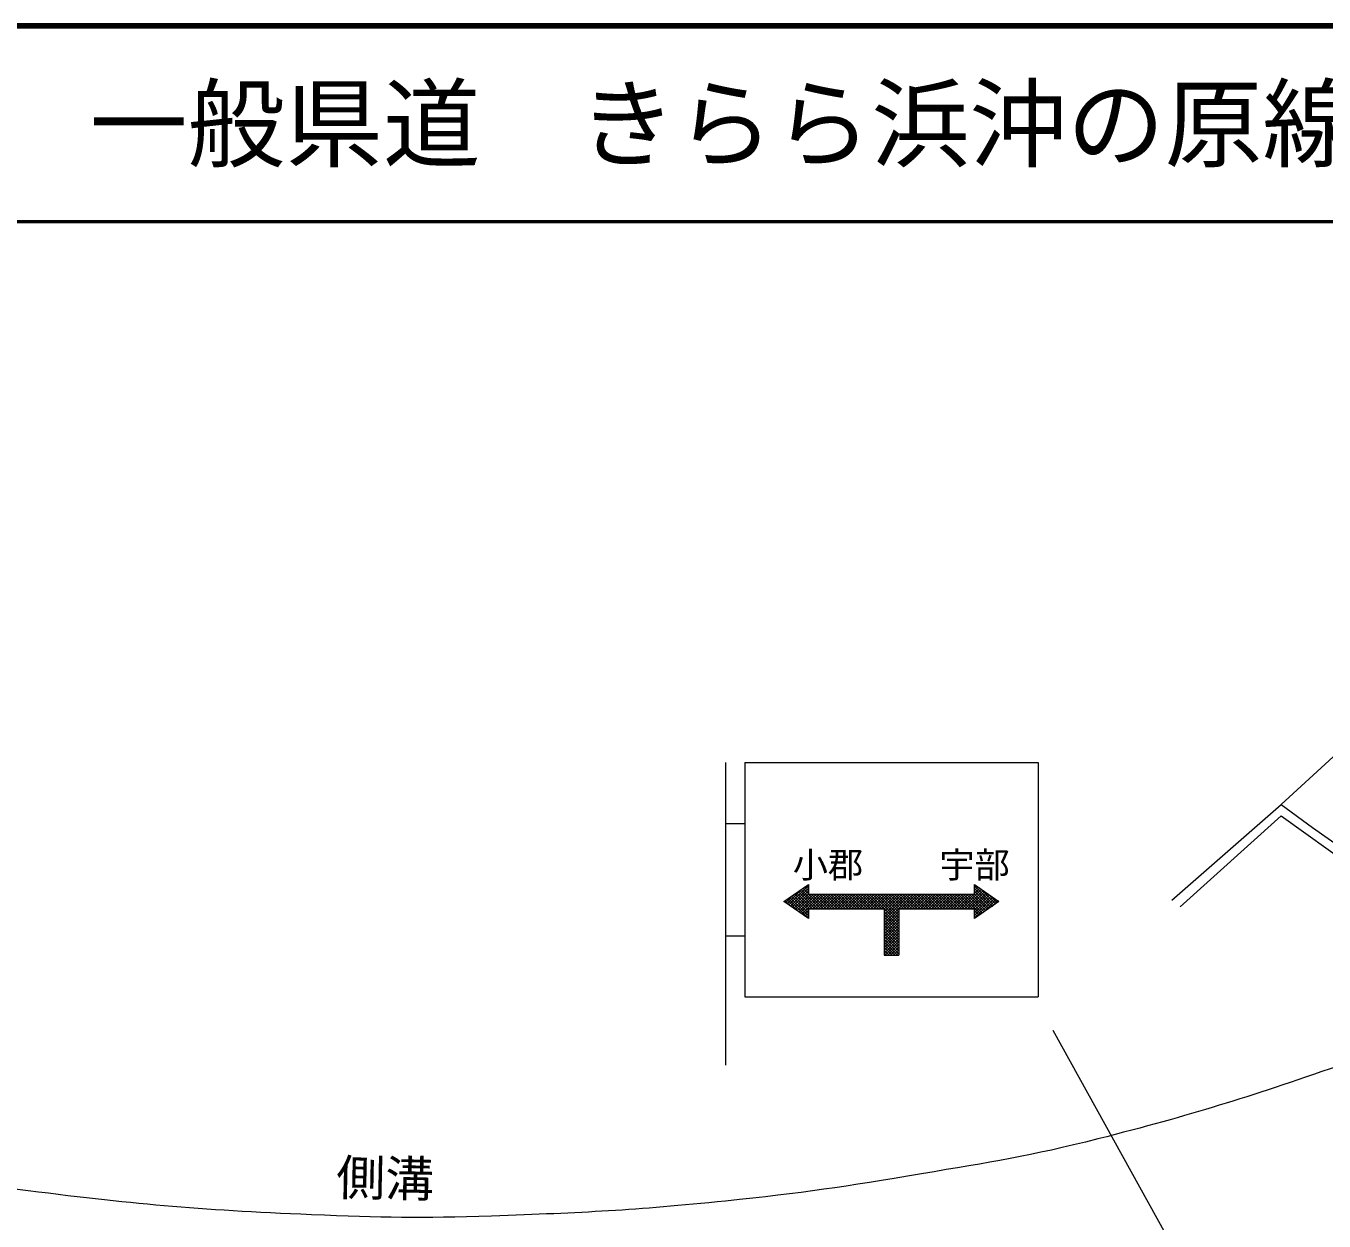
# Model space of a CAD drawing. Units: millimetres, scale not verified. Extents: x 40000 to 680000, y 20000 to 380000.
# Drawn here: x 213471 to 279893, y 318838 to 380000 of the extents above; entities that cross this region are included whole.
import ezdxf
from ezdxf.enums import TextEntityAlignment as Align

# ---------------------------------------------------------------- set-up
doc = ezdxf.new("R2010")
doc.units = ezdxf.units.MM
doc.header["$LTSCALE"] = 1000
for name, color, linetype, lineweight in [('M-BGD', 7, 'Continuous', 13), ('M-STR-HTXT', 7, 'Continuous', 13), ('M-STR-STRC', 7, 'Continuous', 13), ('M-TTL', 2, 'Continuous', 140), ('M-TTL-LINE', 7, 'Continuous', 50)]:
    doc.layers.add(name, color=color, linetype=linetype, lineweight=lineweight)
doc.layers.add('M-TTL-TXT', color=7, linetype='Continuous')
doc.styles.add('ＭＳ ゴシック', font='')
doc.styles.get('ＭＳ ゴシック').set_extended_font_data('MS Gothic')

msp = doc.modelspace()

# ---------------------------------------------------------------- linework, layer by layer
at = {"layer": 'M-BGD'}
for p, q in [((277691, 340163), (280569, 342787)), ((272103, 335252), (277691, 340163)), ((277691, 340163), (279299, 338977)), ((272526, 334913), (277691, 339570)), ((277691, 339570), (288523, 331846)), ((279299, 338977), (282686, 336607)), ((252345, 335132), (252743, 335530)), ((252428, 335074), (253214, 335860)), ((252511, 335015), (253509, 336014)), ((252594, 334957), (253509, 335872)), ((253509, 334599), (252646, 335463)), ((252678, 334899), (253509, 335731)), ((253509, 334741), (252730, 335521)), ((252761, 334841), (253509, 335589)), ((253575, 334817), (252813, 335579)), ((252844, 334783), (253628, 335567)), ((253717, 334817), (252896, 335637)), ((252927, 334724), (253769, 335567)), ((253858, 334817), (252979, 335695)), ((253010, 334666), (253911, 335567)), ((253999, 334817), (253062, 335754)), ((253093, 334608), (254052, 335567)), ((254141, 334817), (253146, 335812)), ((253177, 334550), (254194, 335567)), ((253509, 335589), (253229, 335870)), ((253509, 335731), (253312, 335928)), ((253509, 335872), (253395, 335987)), ((253509, 336014), (253478, 336045)), ((254282, 334817), (253532, 335567)), ((253585, 334817), (254335, 335567)), ((254424, 334817), (253674, 335567)), ((253727, 334817), (254477, 335567)), ((254565, 334817), (253815, 335567)), ((253868, 334817), (254618, 335567)), ((254706, 334817), (253956, 335567)), ((254009, 334817), (254759, 335567)), ((254848, 334817), (254098, 335567)), ((254151, 334817), (254901, 335567)), ((254989, 334817), (254239, 335567)), ((254292, 334817), (255042, 335567)), ((255131, 334817), (254381, 335567)), ((254434, 334817), (255184, 335567)), ((255272, 334817), (254522, 335567)), ((254575, 334817), (255325, 335567)), ((255414, 334817), (254664, 335567)), ((254717, 334817), (255467, 335567)), ((255555, 334817), (254805, 335567)), ((254858, 334817), (255608, 335567)), ((255696, 334817), (254946, 335567)), ((254999, 334817), (255749, 335567)), ((255838, 334817), (255088, 335567)), ((255141, 334817), (255891, 335567)), ((255979, 334817), (255229, 335567)), ((255282, 334817), (256032, 335567)), ((256121, 334817), (255371, 335567)), ((255424, 334817), (256174, 335567)), ((256262, 334817), (255512, 335567)), ((255565, 334817), (256315, 335567)), ((256404, 334817), (255654, 335567)), ((255706, 334817), (256456, 335567)), ((256545, 334817), (255795, 335567)), ((255848, 334817), (256598, 335567)), ((256686, 334817), (255936, 335567)), ((255989, 334817), (256739, 335567)), ((256828, 334817), (256078, 335567)), ((256131, 334817), (256881, 335567)), ((256969, 334817), (256219, 335567)), ((256272, 334817), (257022, 335567)), ((257111, 334817), (256361, 335567)), ((256414, 334817), (257164, 335567)), ((257252, 334817), (256502, 335567)), ((256555, 334817), (257305, 335567)), ((258134, 334076), (256643, 335567)), ((256696, 334817), (257446, 335567)), ((258134, 334217), (256785, 335567)), ((256838, 334817), (257588, 335567)), ((258134, 334359), (256926, 335567)), ((256979, 334817), (257729, 335567)), ((258134, 334500), (257068, 335567)), ((257121, 334817), (257871, 335567)), ((258134, 334641), (257209, 335567)), ((257262, 334817), (258012, 335567)), ((258134, 334783), (257351, 335567)), ((257384, 334798), (258154, 335567)), ((257384, 334656), (258295, 335567)), ((257384, 334515), (258436, 335567)), ((257384, 334373), (258578, 335567)), ((257384, 334232), (258719, 335567)), ((257384, 334090), (258861, 335567)), ((258242, 334817), (257492, 335567)), ((258383, 334817), (257633, 335567)), ((258525, 334817), (257775, 335567)), ((258666, 334817), (257916, 335567)), ((258808, 334817), (258058, 335567)), ((258949, 334817), (258199, 335567)), ((258252, 334817), (259002, 335567)), ((259091, 334817), (258341, 335567)), ((258393, 334817), (259143, 335567)), ((259232, 334817), (258482, 335567)), ((258535, 334817), (259285, 335567)), ((259373, 334817), (258623, 335567)), ((258676, 334817), (259426, 335567)), ((259515, 334817), (258765, 335567)), ((258818, 334817), (259568, 335567)), ((259656, 334817), (258906, 335567)), ((258959, 334817), (259709, 335567)), ((259798, 334817), (259048, 335567)), ((259101, 334817), (259851, 335567)), ((259939, 334817), (259189, 335567)), ((259242, 334817), (259992, 335567)), ((260080, 334817), (259330, 335567)), ((259383, 334817), (260133, 335567)), ((260222, 334817), (259472, 335567)), ((259525, 334817), (260275, 335567)), ((260363, 334817), (259613, 335567)), ((259666, 334817), (260416, 335567)), ((260505, 334817), (259755, 335567)), ((259808, 334817), (260558, 335567)), ((260646, 334817), (259896, 335567)), ((259949, 334817), (260699, 335567)), ((260788, 334817), (260038, 335567)), ((260091, 334817), (260841, 335567)), ((260929, 334817), (260179, 335567)), ((260232, 334817), (260982, 335567)), ((261070, 334817), (260320, 335567)), ((260373, 334817), (261123, 335567)), ((261212, 334817), (260462, 335567)), ((260515, 334817), (261265, 335567)), ((261353, 334817), (260603, 335567)), ((260656, 334817), (261406, 335567)), ((261495, 334817), (260745, 335567)), ((260798, 334817), (261548, 335567)), ((261636, 334817), (260886, 335567)), ((260939, 334817), (261689, 335567)), ((261778, 334817), (261028, 335567)), ((261080, 334817), (261830, 335567)), ((261919, 334817), (261169, 335567)), ((261222, 334817), (261972, 335567)), ((262334, 334544), (261310, 335567)), ((261363, 334817), (262365, 335818)), ((262417, 334602), (261452, 335567)), ((261505, 334817), (262448, 335760)), ((262500, 334660), (261593, 335567)), ((261646, 334817), (262531, 335702)), ((262583, 334718), (261735, 335567)), ((261788, 334817), (262614, 335643)), ((262666, 334776), (261876, 335567)), ((261929, 334817), (262697, 335585)), ((262009, 336028), (262032, 336051)), ((262999, 335009), (262009, 335999)), ((262009, 335887), (262115, 335993)), ((262009, 335746), (262198, 335934)), ((262009, 335604), (262281, 335876)), ((262916, 334951), (262009, 335858)), ((262833, 334893), (262009, 335716)), ((262749, 334835), (262009, 335575)), ((262009, 334756), (262781, 335527)), ((262009, 334614), (262864, 335469)), ((263082, 335068), (262255, 335895)), ((263165, 335126), (262727, 335565)), ((252262, 335190), (252272, 335200)), ((252567, 334977), (252314, 335230)), ((253038, 334647), (252397, 335288)), ((253509, 334317), (252480, 335346)), ((253509, 334458), (252563, 335404)), ((262009, 334473), (262947, 335410)), ((262009, 334331), (263030, 335352)), ((262432, 334612), (263113, 335294)), ((262903, 334942), (263197, 335236)), ((263249, 335184), (263198, 335235)), ((253260, 334491), (253509, 334741)), ((253343, 334433), (253509, 334599)), ((253426, 334375), (253509, 334458)), ((257384, 333949), (258134, 334699)), ((258134, 333934), (257384, 334684)), ((257384, 333808), (258134, 334558)), ((258134, 333793), (257384, 334543)), ((257384, 333666), (258134, 334416)), ((258134, 333651), (257384, 334401)), ((257384, 333525), (258134, 334275)), ((258134, 333510), (257384, 334260)), ((257384, 333383), (258134, 334133)), ((258134, 333369), (257384, 334119)), ((262250, 334485), (262009, 334726)), ((262167, 334427), (262009, 334585)), ((262084, 334369), (262009, 334443)), ((257384, 333242), (258134, 333992)), ((258134, 333227), (257384, 333977)), ((257384, 333100), (258134, 333850)), ((258134, 333086), (257384, 333836)), ((257384, 332959), (258134, 333709)), ((258134, 332944), (257384, 333694)), ((257384, 332818), (258134, 333568)), ((258134, 332803), (257384, 333553)), ((257384, 332676), (258134, 333426)), ((258134, 332661), (257384, 333411)), ((257384, 332535), (258134, 333285)), ((258134, 332520), (257384, 333270)), ((258071, 332442), (257384, 333129)), ((257930, 332442), (257384, 332987)), ((257789, 332442), (257384, 332846)), ((257433, 332442), (258134, 333143)), ((257574, 332442), (258134, 333002)), ((257716, 332442), (258134, 332861)), ((257647, 332442), (257384, 332704)), ((257506, 332442), (257384, 332563)), ((257857, 332442), (258134, 332719)), ((257998, 332442), (258134, 332578))]:
    msp.add_line(p, q, dxfattribs=at)
at = {"layer": 'M-STR-HTXT'}
msp.add_open_spline([(290949, 330716), (286075, 328732), (284714, 328199), (280644, 326786), (275892, 325136), (273197, 324281), (268322, 323040), (264838, 322153), (262837, 321856), (259293, 321255), (255394, 320593), (253199, 320267), (249265, 319860), (244604, 319379), (241976, 319258), (237293, 319093), (233700, 318967), (231680, 319011), (228087, 319159), (222192, 319403), (218889, 319700), (213038, 320458), (208059, 321103), (205290, 321653), (200384, 322722), (196550, 323557), (194392, 324014), (190636, 325150), (187559, 326081), (185830, 326607), (182838, 327782), (181081, 328473), (180163, 329014), (178417, 329730), (176823, 330384), (175915, 330711), (174294, 331294), (171705, 332227), (170260, 332769), (167634, 333593), (165649, 334216), (164538, 334572), (162526, 335101), (159502, 335897), (157800, 336322), (154740, 336964), (152146, 337509), (150692, 337825), (148072, 338229), (144891, 338721), (143096, 338924), (139892, 339238), (136695, 339551), (134899, 339699), (131689, 339823), (129261, 339918), (127899, 339920), (125469, 339891), (122412, 339854), (120697, 339836), (117645, 339653), (114741, 339479), (113772, 339380), (110224, 339006)], degree=3, knots=[0, 0, 0, 0, 1, 1, 1, 2, 2, 2, 3, 3, 3, 4, 4, 4, 5, 5, 5, 6, 6, 6, 7, 7, 7, 8, 8, 8, 9, 9, 9, 10, 10, 10, 11, 11, 11, 12, 12, 12, 13, 13, 13, 14, 14, 14, 15, 15, 15, 16, 16, 16, 17, 17, 17, 18, 18, 18, 19, 19, 19, 20, 20, 20, 21, 21, 21, 21], dxfattribs=at)
at = {"layer": 'M-STR-STRC'}
for p, q in [((249259, 342307), (249259, 326807)), ((250259, 342307), (250259, 330307)), ((250259, 342307), (265259, 342307)), ((265259, 342307), (265259, 330307)), ((249259, 339182), (250259, 339182)), ((252259, 335192), (253509, 336067)), ((253509, 336067), (253509, 335567)), ((253509, 335567), (262009, 335567)), ((262009, 335567), (262009, 336067)), ((262009, 336067), (263259, 335192)), ((253509, 334317), (252259, 335192)), ((253509, 334817), (257384, 334817)), ((253509, 334817), (253509, 334317)), ((257384, 334817), (257384, 332442)), ((258134, 334817), (258134, 332442)), ((258134, 334817), (262009, 334817)), ((263259, 335192), (262009, 334317)), ((262009, 334317), (262009, 334817)), ((249259, 333432), (250259, 333432)), ((257384, 332442), (258134, 332442)), ((250259, 330307), (265259, 330307)), ((284692, 294801), (266039, 328597))]:
    msp.add_line(p, q, dxfattribs=at)
at = {"layer": 'M-TTL'}
msp.add_line((680000, 380000), (40000, 380000), dxfattribs=at)
at = {"layer": 'M-TTL-LINE'}
msp.add_line((40000, 370000), (680000, 370000), dxfattribs=at)

# ---------------------------------------------------------------- texts
at = {"layer": 'M-STR-HTXT', "style": 'ＭＳ ゴシック'}
msp.add_text('側溝', height=1833, rotation=358.839, dxfattribs=at).set_placement((229325, 319615), align=Align.BOTTOM_LEFT)
at = {"layer": 'M-STR-STRC', "style": 'ＭＳ ゴシック'}
for s, p in [('小郡', (254509, 337067)), ('宇部', (262009, 337067))]:
    msp.add_text(s, height=1320, dxfattribs=at).set_placement(p, align=Align.MIDDLE_CENTER)
at = {"layer": 'M-TTL-TXT', "style": 'ＭＳ ゴシック'}
msp.add_text('一般県道\u3000きらら浜沖の原線', height=3666, dxfattribs=at).set_placement((216734, 375000), align=Align.MIDDLE_LEFT)

doc.saveas('drawing.dxf')
